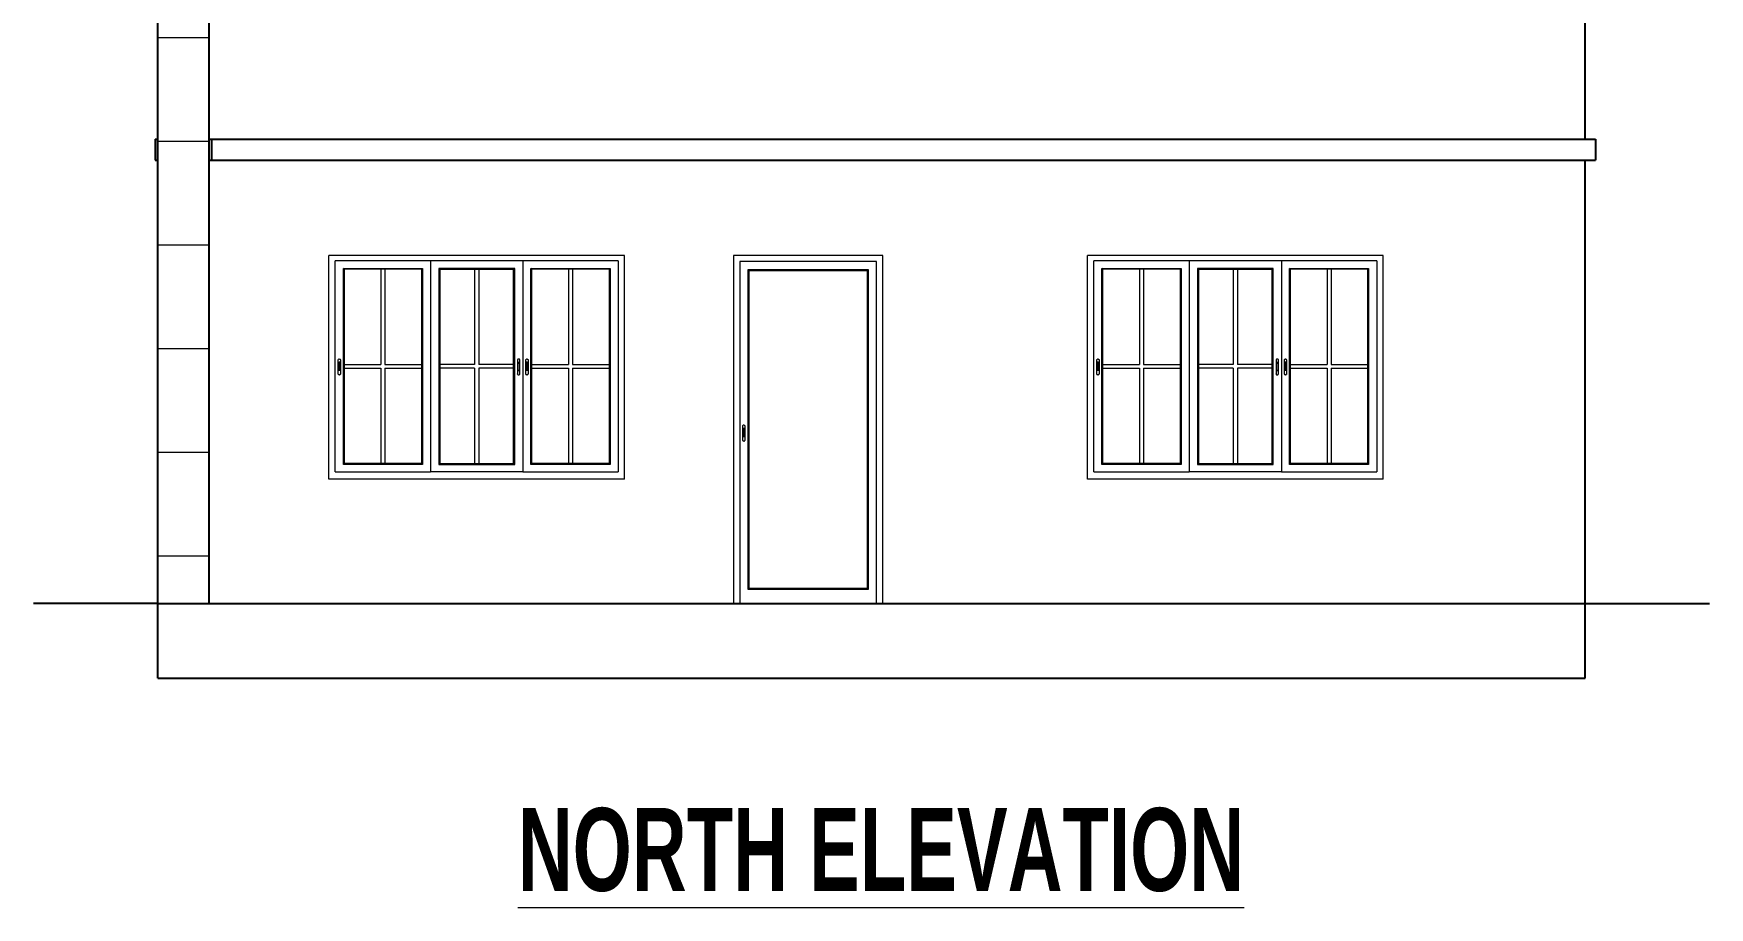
# Model space of a CAD drawing. Header units: inches. Extents: x -5142662 to -4941318, y -3361958 to -3160563.
# Drawn here: x -5005446 to -5005042, y -3263209.8 to -3262999 of the extents above; entities that cross this region are included whole.
import ezdxf

# ---------------------------------------------------------------- set-up
doc = ezdxf.new("R2010")
doc.units = ezdxf.units.IN
doc.header["$LTSCALE"] = 2
doc.header["$MEASUREMENT"] = 0
doc.linetypes.add('ACAD_ISO02W100', pattern=[15, 12, -3])
doc.layers.get('0').update_dxf_attribs({"linetype": 'CONTINUOUS'})
for name, color, linetype, lineweight in [('HATCH', 60, 'ACAD_ISO02W100', 13), ('Text-100.w', 254, 'CONTINUOUS', 9), ('window', 4, 'CONTINUOUS', 13)]:
    doc.layers.add(name, color=color, linetype=linetype, lineweight=lineweight)
doc.styles.add('Arial', font='arial.ttf', dxfattribs={"width": 0.8, "height": 12})

msp = doc.modelspace()

# ---------------------------------------------------------------- hatches: boundary and pattern name
at = {"layer": 'HATCH', "transparency": 33554661}
h = msp.add_hatch(dxfattribs=at)
h.set_pattern_fill('ANSI37', color=256, scale=200, angle=45)
h.paths.add_polyline_path([(-5005403.71, -3262912.52), (-5005403.71, -3262762.52), (-5005410.72, -3262762.52), (-5005410.72, -3262800.52), (-5005411.82, -3262800.52), (-5005411.82, -3262805.52), (-5005410.72, -3262805.52), (-5005410.72, -3262912.52), (-5005417.12, -3262912.52), (-5005417.12, -3262917.52), (-5005416.01, -3262917.52), (-5005416.01, -3263024.52), (-5005416.01, -3263136.52), (-5005403.71, -3263136.52), (-5005403.71, -3263024.52)])

# ---------------------------------------------------------------- linework, layer by layer
at = {"ltscale": 0.5}
for p, q in [((-5005403.71, -3263024.52), (-5005403.71, -3262912.52)), ((-5005416.01, -3263024.52), (-5005416.01, -3262917.52)), ((-5005071.99, -3263024.52), (-5005071.99, -3262917.52)), ((-5005416.68, -3263024.52), (-5005416.01, -3263024.52)), ((-5005416.68, -3263024.52), (-5005416.68, -3263029.52)), ((-5005416.01, -3263136.52), (-5005416.01, -3263024.52)), ((-5005403.71, -3263136.52), (-5005403.71, -3263024.52)), ((-5005403.71, -3263024.52), (-5005069.48, -3263024.52)), ((-5005403.04, -3263029.52), (-5005403.04, -3263024.52)), ((-5005069.48, -3263024.52), (-5005069.48, -3263029.52)), ((-5005416.68, -3263029.52), (-5005416.01, -3263029.52)), ((-5005403.71, -3263029.52), (-5005069.48, -3263029.52)), ((-5005071.99, -3263136.52), (-5005071.99, -3263029.52)), ((-5005416.01, -3263136.52), (-5005446.01, -3263136.52)), ((-5005416.01, -3263136.52), (-5005071.99, -3263136.52)), ((-5005416.01, -3263154.52), (-5005416.01, -3263136.52)), ((-5005071.99, -3263136.52), (-5005041.99, -3263136.52)), ((-5005071.99, -3263154.52), (-5005071.99, -3263136.52)), ((-5005416.01, -3263154.52), (-5005071.99, -3263154.52))]:
    msp.add_line(p, q, dxfattribs=at)
at = {"layer": 'window'}
for p, q in [((-5005374.79, -3263106.52), (-5005374.79, -3263052.52)), ((-5005303.56, -3263052.52), (-5005374.79, -3263052.52)), ((-5005373.29, -3263104.75), (-5005373.29, -3263053.86)), ((-5005305.06, -3263053.86), (-5005373.29, -3263053.86)), ((-5005371.32, -3263102.95), (-5005371.32, -3263055.65)), ((-5005371.32, -3263055.65), (-5005352.25, -3263055.65)), ((-5005371.08, -3263055.88), (-5005371.32, -3263055.65)), ((-5005371.08, -3263102.72), (-5005371.08, -3263055.88)), ((-5005352.5, -3263055.88), (-5005371.08, -3263055.88)), ((-5005362.28, -3263055.88), (-5005362.28, -3263078.85)), ((-5005361.3, -3263055.88), (-5005361.3, -3263078.85)), ((-5005352.5, -3263055.88), (-5005352.25, -3263055.65)), ((-5005352.5, -3263055.88), (-5005352.5, -3263102.72)), ((-5005352.25, -3263055.65), (-5005352.25, -3263102.95)), ((-5005350.29, -3263053.86), (-5005350.29, -3263104.75)), ((-5005330.02, -3263055.65), (-5005348.32, -3263055.65)), ((-5005348.32, -3263055.65), (-5005348.32, -3263102.95)), ((-5005348.08, -3263055.88), (-5005348.32, -3263055.65)), ((-5005348.08, -3263055.88), (-5005348.08, -3263102.72)), ((-5005348.08, -3263055.88), (-5005330.27, -3263055.88)), ((-5005339.67, -3263055.88), (-5005339.67, -3263078.85)), ((-5005338.68, -3263055.88), (-5005338.68, -3263078.85)), ((-5005330.27, -3263055.88), (-5005330.02, -3263055.65)), ((-5005330.27, -3263102.72), (-5005330.27, -3263055.88)), ((-5005330.02, -3263102.95), (-5005330.02, -3263055.65)), ((-5005328.06, -3263053.86), (-5005328.06, -3263104.75)), ((-5005326.1, -3263102.95), (-5005326.1, -3263055.65)), ((-5005326.1, -3263055.65), (-5005307.02, -3263055.65)), ((-5005325.85, -3263055.88), (-5005326.1, -3263055.65)), ((-5005325.85, -3263102.72), (-5005325.85, -3263055.88)), ((-5005307.27, -3263055.88), (-5005325.85, -3263055.88)), ((-5005317.05, -3263055.88), (-5005317.05, -3263078.85)), ((-5005316.07, -3263055.88), (-5005316.07, -3263078.85)), ((-5005307.27, -3263055.88), (-5005307.02, -3263055.65)), ((-5005307.27, -3263055.88), (-5005307.27, -3263102.72)), ((-5005307.02, -3263055.65), (-5005307.02, -3263102.95)), ((-5005305.06, -3263053.86), (-5005305.06, -3263104.75)), ((-5005303.56, -3263106.52), (-5005303.56, -3263052.52)), ((-5005273.58, -3263056.21), (-5005273.81, -3263055.99)), ((-5005244.96, -3263056.21), (-5005244.73, -3263055.99)), ((-5005191.91, -3263106.52), (-5005191.91, -3263052.52)), ((-5005120.69, -3263052.52), (-5005191.91, -3263052.52)), ((-5005190.41, -3263104.75), (-5005190.41, -3263053.86)), ((-5005122.19, -3263053.86), (-5005190.41, -3263053.86)), ((-5005188.45, -3263102.95), (-5005188.45, -3263055.65)), ((-5005188.45, -3263055.65), (-5005169.38, -3263055.65)), ((-5005188.2, -3263055.88), (-5005188.45, -3263055.65)), ((-5005188.2, -3263102.72), (-5005188.2, -3263055.88)), ((-5005169.62, -3263055.88), (-5005188.2, -3263055.88)), ((-5005179.4, -3263055.88), (-5005179.4, -3263078.85)), ((-5005178.42, -3263055.88), (-5005178.42, -3263078.85)), ((-5005169.62, -3263055.88), (-5005169.38, -3263055.65)), ((-5005169.62, -3263055.88), (-5005169.62, -3263102.72)), ((-5005169.38, -3263055.65), (-5005169.38, -3263102.95)), ((-5005167.41, -3263053.86), (-5005167.41, -3263104.75)), ((-5005147.15, -3263055.65), (-5005165.45, -3263055.65)), ((-5005165.45, -3263055.65), (-5005165.45, -3263102.95)), ((-5005165.2, -3263055.88), (-5005165.45, -3263055.65)), ((-5005165.2, -3263055.88), (-5005165.2, -3263102.72)), ((-5005165.2, -3263055.88), (-5005147.4, -3263055.88)), ((-5005156.79, -3263055.88), (-5005156.79, -3263078.85)), ((-5005155.81, -3263055.88), (-5005155.81, -3263078.85)), ((-5005147.4, -3263055.88), (-5005147.15, -3263055.65)), ((-5005147.4, -3263102.72), (-5005147.4, -3263055.88)), ((-5005147.15, -3263102.95), (-5005147.15, -3263055.65)), ((-5005145.19, -3263053.86), (-5005145.19, -3263104.75)), ((-5005143.22, -3263102.95), (-5005143.22, -3263055.65)), ((-5005143.22, -3263055.65), (-5005124.15, -3263055.65)), ((-5005142.98, -3263055.88), (-5005143.22, -3263055.65)), ((-5005142.98, -3263102.72), (-5005142.98, -3263055.88)), ((-5005124.4, -3263055.88), (-5005142.98, -3263055.88)), ((-5005134.18, -3263055.88), (-5005134.18, -3263078.85)), ((-5005133.2, -3263055.88), (-5005133.2, -3263078.85)), ((-5005124.4, -3263055.88), (-5005124.15, -3263055.65)), ((-5005124.4, -3263055.88), (-5005124.4, -3263102.72)), ((-5005124.15, -3263055.65), (-5005124.15, -3263102.95)), ((-5005122.19, -3263053.86), (-5005122.19, -3263104.75)), ((-5005120.69, -3263106.52), (-5005120.69, -3263052.52)), ((-5005372.56, -3263077.7), (-5005372.55, -3263077.67)), ((-5005372.56, -3263077.73), (-5005372.55, -3263077.67)), ((-5005372.56, -3263077.73), (-5005372.56, -3263077.7)), ((-5005372.56, -3263081.12), (-5005372.56, -3263077.73)), ((-5005372.55, -3263077.67), (-5005372.53, -3263077.63)), ((-5005372.53, -3263077.63), (-5005372.51, -3263077.6)), ((-5005372.48, -3263077.58), (-5005372.51, -3263077.6)), ((-5005372.45, -3263077.55), (-5005372.48, -3263077.58)), ((-5005372.46, -3263078.41), (-5005372.47, -3263078.43)), ((-5005372.47, -3263078.43), (-5005372.47, -3263078.45)), ((-5005372.47, -3263078.45), (-5005372.47, -3263080.16)), ((-5005372.47, -3263080.18), (-5005372.47, -3263080.16)), ((-5005372.46, -3263080.2), (-5005372.47, -3263080.18)), ((-5005372.45, -3263078.38), (-5005372.46, -3263078.41)), ((-5005372.45, -3263080.23), (-5005372.46, -3263080.2)), ((-5005372.45, -3263077.55), (-5005372.41, -3263077.54)), ((-5005372.44, -3263078.36), (-5005372.45, -3263078.38)), ((-5005372.44, -3263080.25), (-5005372.45, -3263080.23)), ((-5005372.42, -3263078.35), (-5005372.44, -3263078.36)), ((-5005372.42, -3263080.26), (-5005372.44, -3263080.25)), ((-5005372.4, -3263078.33), (-5005372.42, -3263078.35)), ((-5005372.4, -3263080.28), (-5005372.42, -3263080.26)), ((-5005372.38, -3263077.52), (-5005372.41, -3263077.54)), ((-5005372.37, -3263078.32), (-5005372.4, -3263078.33)), ((-5005372.37, -3263080.29), (-5005372.4, -3263080.28)), ((-5005372.33, -3263077.52), (-5005372.38, -3263077.52)), ((-5005372.35, -3263078.31), (-5005372.37, -3263078.32)), ((-5005372.35, -3263080.3), (-5005372.37, -3263080.29)), ((-5005372.32, -3263078.31), (-5005372.35, -3263078.31)), ((-5005372.32, -3263080.31), (-5005372.35, -3263080.3)), ((-5005372.29, -3263077.51), (-5005372.33, -3263077.52)), ((-5005372.29, -3263078.3), (-5005372.32, -3263078.31)), ((-5005372.29, -3263080.31), (-5005372.32, -3263080.31)), ((-5005372.25, -3263077.52), (-5005372.29, -3263077.51)), ((-5005372.26, -3263078.31), (-5005372.29, -3263078.3)), ((-5005372.26, -3263080.31), (-5005372.29, -3263080.31)), ((-5005372.24, -3263078.31), (-5005372.26, -3263078.31)), ((-5005372.24, -3263080.3), (-5005372.26, -3263080.31)), ((-5005372.25, -3263077.52), (-5005372.21, -3263077.52)), ((-5005372.21, -3263078.32), (-5005372.24, -3263078.31)), ((-5005372.21, -3263080.29), (-5005372.24, -3263080.3)), ((-5005372.21, -3263077.52), (-5005372.17, -3263077.54)), ((-5005372.19, -3263078.33), (-5005372.21, -3263078.32)), ((-5005372.19, -3263080.28), (-5005372.21, -3263080.29)), ((-5005372.16, -3263078.35), (-5005372.19, -3263078.33)), ((-5005372.16, -3263080.26), (-5005372.19, -3263080.28)), ((-5005372.17, -3263077.54), (-5005372.13, -3263077.55)), ((-5005372.15, -3263078.36), (-5005372.16, -3263078.35)), ((-5005372.15, -3263080.25), (-5005372.16, -3263080.26)), ((-5005372.13, -3263078.38), (-5005372.15, -3263078.36)), ((-5005372.13, -3263080.23), (-5005372.15, -3263080.25)), ((-5005372.13, -3263077.55), (-5005372.1, -3263077.58)), ((-5005372.12, -3263078.41), (-5005372.13, -3263078.38)), ((-5005372.12, -3263080.2), (-5005372.13, -3263080.23)), ((-5005372.11, -3263078.43), (-5005372.12, -3263078.41)), ((-5005372.11, -3263080.18), (-5005372.12, -3263080.2)), ((-5005372.11, -3263078.45), (-5005372.11, -3263078.43)), ((-5005372.11, -3263080.16), (-5005372.11, -3263078.45)), ((-5005372.11, -3263080.16), (-5005372.11, -3263080.18)), ((-5005372.1, -3263077.58), (-5005372.07, -3263077.6)), ((-5005372.05, -3263077.63), (-5005372.07, -3263077.6)), ((-5005372.04, -3263077.67), (-5005372.05, -3263077.63)), ((-5005372.03, -3263077.7), (-5005372.04, -3263077.67)), ((-5005372.03, -3263077.7), (-5005372.02, -3263077.73)), ((-5005372.02, -3263077.73), (-5005372.02, -3263081.12)), ((-5005371.08, -3263078.85), (-5005362.28, -3263078.85)), ((-5005371.08, -3263079.75), (-5005362.28, -3263079.75)), ((-5005362.28, -3263079.75), (-5005362.28, -3263102.72)), ((-5005361.3, -3263078.85), (-5005352.5, -3263078.85)), ((-5005361.3, -3263079.75), (-5005352.5, -3263079.75)), ((-5005361.3, -3263079.75), (-5005361.3, -3263102.72)), ((-5005339.67, -3263078.85), (-5005348.08, -3263078.85)), ((-5005339.67, -3263079.75), (-5005348.08, -3263079.75)), ((-5005339.67, -3263079.75), (-5005339.67, -3263102.72)), ((-5005330.27, -3263078.85), (-5005338.68, -3263078.85)), ((-5005338.68, -3263079.75), (-5005338.68, -3263102.72)), ((-5005330.27, -3263079.75), (-5005338.68, -3263079.75)), ((-5005329.32, -3263077.7), (-5005329.33, -3263077.73)), ((-5005329.33, -3263077.73), (-5005329.33, -3263081.12)), ((-5005329.31, -3263077.67), (-5005329.32, -3263077.7)), ((-5005329.3, -3263077.63), (-5005329.31, -3263077.67)), ((-5005329.27, -3263077.6), (-5005329.3, -3263077.63)), ((-5005329.25, -3263077.58), (-5005329.27, -3263077.6)), ((-5005329.22, -3263077.55), (-5005329.25, -3263077.58)), ((-5005329.24, -3263078.43), (-5005329.23, -3263078.41)), ((-5005329.24, -3263078.45), (-5005329.24, -3263078.43)), ((-5005329.24, -3263078.7), (-5005329.24, -3263078.45)), ((-5005329.24, -3263078.68), (-5005329.23, -3263078.65)), ((-5005329.24, -3263078.7), (-5005329.24, -3263078.68)), ((-5005329.24, -3263080.16), (-5005329.24, -3263078.7)), ((-5005329.24, -3263080.16), (-5005329.24, -3263080.18)), ((-5005329.24, -3263080.18), (-5005329.23, -3263080.2)), ((-5005329.23, -3263078.41), (-5005329.22, -3263078.38)), ((-5005329.23, -3263078.65), (-5005329.22, -3263078.63)), ((-5005329.23, -3263080.2), (-5005329.22, -3263080.23)), ((-5005329.18, -3263077.54), (-5005329.22, -3263077.55)), ((-5005329.22, -3263078.38), (-5005329.2, -3263078.36)), ((-5005329.22, -3263078.63), (-5005329.2, -3263078.61)), ((-5005329.22, -3263080.23), (-5005329.2, -3263080.25)), ((-5005329.2, -3263078.36), (-5005329.18, -3263078.35)), ((-5005329.2, -3263078.61), (-5005329.18, -3263078.6)), ((-5005329.2, -3263080.25), (-5005329.18, -3263080.26)), ((-5005329.14, -3263077.52), (-5005329.18, -3263077.54)), ((-5005329.18, -3263078.35), (-5005329.16, -3263078.33)), ((-5005329.18, -3263078.6), (-5005329.16, -3263078.58)), ((-5005329.18, -3263080.26), (-5005329.16, -3263080.28)), ((-5005329.16, -3263078.33), (-5005329.14, -3263078.32)), ((-5005329.16, -3263078.58), (-5005329.14, -3263078.57)), ((-5005329.16, -3263080.28), (-5005329.14, -3263080.29)), ((-5005329.1, -3263077.52), (-5005329.14, -3263077.52)), ((-5005329.14, -3263078.32), (-5005329.11, -3263078.31)), ((-5005329.14, -3263078.57), (-5005329.11, -3263078.56)), ((-5005329.14, -3263080.29), (-5005329.11, -3263080.3)), ((-5005329.11, -3263078.31), (-5005329.08, -3263078.31)), ((-5005329.11, -3263078.56), (-5005329.08, -3263078.55)), ((-5005329.11, -3263080.3), (-5005329.08, -3263080.31)), ((-5005329.06, -3263077.51), (-5005329.1, -3263077.52)), ((-5005329.08, -3263078.31), (-5005329.06, -3263078.3)), ((-5005329.08, -3263078.55), (-5005329.06, -3263078.55)), ((-5005329.08, -3263080.31), (-5005329.06, -3263080.31)), ((-5005329.01, -3263077.52), (-5005329.06, -3263077.51)), ((-5005329.06, -3263078.3), (-5005329.03, -3263078.31)), ((-5005329.06, -3263078.55), (-5005329.03, -3263078.55)), ((-5005329.06, -3263080.31), (-5005329.03, -3263080.31)), ((-5005329.03, -3263078.31), (-5005329, -3263078.31)), ((-5005329.03, -3263078.55), (-5005329, -3263078.56)), ((-5005329.03, -3263080.31), (-5005329, -3263080.3)), ((-5005328.97, -3263077.52), (-5005329.01, -3263077.52)), ((-5005329, -3263078.31), (-5005328.97, -3263078.32)), ((-5005329, -3263078.56), (-5005328.97, -3263078.57)), ((-5005329, -3263080.3), (-5005328.97, -3263080.29)), ((-5005328.93, -3263077.54), (-5005328.97, -3263077.52)), ((-5005328.97, -3263078.32), (-5005328.95, -3263078.33)), ((-5005328.97, -3263078.57), (-5005328.95, -3263078.58)), ((-5005328.97, -3263080.29), (-5005328.95, -3263080.28)), ((-5005328.95, -3263078.33), (-5005328.93, -3263078.35)), ((-5005328.95, -3263078.58), (-5005328.93, -3263078.6)), ((-5005328.95, -3263080.28), (-5005328.93, -3263080.26)), ((-5005328.9, -3263077.55), (-5005328.93, -3263077.54)), ((-5005328.93, -3263078.35), (-5005328.91, -3263078.36)), ((-5005328.93, -3263078.6), (-5005328.91, -3263078.61)), ((-5005328.93, -3263080.26), (-5005328.91, -3263080.25)), ((-5005328.91, -3263078.36), (-5005328.89, -3263078.38)), ((-5005328.91, -3263078.61), (-5005328.89, -3263078.63)), ((-5005328.91, -3263080.25), (-5005328.89, -3263080.23)), ((-5005328.87, -3263077.58), (-5005328.9, -3263077.55)), ((-5005328.89, -3263078.38), (-5005328.88, -3263078.41)), ((-5005328.89, -3263078.63), (-5005328.88, -3263078.65)), ((-5005328.89, -3263080.23), (-5005328.88, -3263080.2)), ((-5005328.88, -3263078.41), (-5005328.88, -3263078.43)), ((-5005328.88, -3263078.43), (-5005328.87, -3263078.45)), ((-5005328.88, -3263078.65), (-5005328.88, -3263078.68)), ((-5005328.88, -3263078.68), (-5005328.87, -3263078.7)), ((-5005328.88, -3263080.18), (-5005328.87, -3263080.16)), ((-5005328.88, -3263080.2), (-5005328.88, -3263080.18)), ((-5005328.84, -3263077.6), (-5005328.87, -3263077.58)), ((-5005328.87, -3263080.16), (-5005328.87, -3263078.45)), ((-5005328.82, -3263077.63), (-5005328.84, -3263077.6)), ((-5005328.8, -3263077.67), (-5005328.82, -3263077.63)), ((-5005328.79, -3263077.7), (-5005328.8, -3263077.67)), ((-5005328.79, -3263077.73), (-5005328.8, -3263077.67)), ((-5005328.79, -3263077.73), (-5005328.79, -3263077.7)), ((-5005328.79, -3263081.12), (-5005328.79, -3263077.73)), ((-5005327.34, -3263077.73), (-5005327.32, -3263077.67)), ((-5005327.34, -3263077.73), (-5005327.33, -3263077.7)), ((-5005327.34, -3263081.12), (-5005327.34, -3263077.73)), ((-5005327.33, -3263077.7), (-5005327.32, -3263077.67)), ((-5005327.32, -3263077.67), (-5005327.31, -3263077.63)), ((-5005327.31, -3263077.63), (-5005327.28, -3263077.6)), ((-5005327.26, -3263077.58), (-5005327.28, -3263077.6)), ((-5005327.22, -3263077.55), (-5005327.26, -3263077.58)), ((-5005327.24, -3263078.43), (-5005327.25, -3263078.45)), ((-5005327.25, -3263078.45), (-5005327.25, -3263080.16)), ((-5005327.24, -3263080.18), (-5005327.25, -3263080.16)), ((-5005327.23, -3263078.38), (-5005327.24, -3263078.41)), ((-5005327.24, -3263078.41), (-5005327.24, -3263078.43)), ((-5005327.24, -3263080.2), (-5005327.24, -3263080.18)), ((-5005327.23, -3263080.23), (-5005327.24, -3263080.2)), ((-5005327.21, -3263078.36), (-5005327.23, -3263078.38)), ((-5005327.21, -3263080.25), (-5005327.23, -3263080.23)), ((-5005327.22, -3263077.55), (-5005327.19, -3263077.54)), ((-5005327.19, -3263078.35), (-5005327.21, -3263078.36)), ((-5005327.19, -3263080.26), (-5005327.21, -3263080.25)), ((-5005327.15, -3263077.52), (-5005327.19, -3263077.54)), ((-5005327.17, -3263078.33), (-5005327.19, -3263078.35)), ((-5005327.17, -3263080.28), (-5005327.19, -3263080.26)), ((-5005327.15, -3263078.32), (-5005327.17, -3263078.33)), ((-5005327.15, -3263080.29), (-5005327.17, -3263080.28)), ((-5005327.11, -3263077.52), (-5005327.15, -3263077.52)), ((-5005327.12, -3263078.31), (-5005327.15, -3263078.32)), ((-5005327.12, -3263080.3), (-5005327.15, -3263080.29)), ((-5005327.09, -3263078.31), (-5005327.12, -3263078.31)), ((-5005327.09, -3263080.31), (-5005327.12, -3263080.3)), ((-5005327.07, -3263077.51), (-5005327.11, -3263077.52)), ((-5005327.07, -3263078.3), (-5005327.09, -3263078.31)), ((-5005327.07, -3263080.31), (-5005327.09, -3263080.31)), ((-5005327.02, -3263077.52), (-5005327.07, -3263077.51)), ((-5005327.04, -3263078.31), (-5005327.07, -3263078.3)), ((-5005327.04, -3263080.31), (-5005327.07, -3263080.31)), ((-5005327.01, -3263078.31), (-5005327.04, -3263078.31)), ((-5005327.01, -3263080.3), (-5005327.04, -3263080.31)), ((-5005327.02, -3263077.52), (-5005326.98, -3263077.52)), ((-5005326.98, -3263078.32), (-5005327.01, -3263078.31)), ((-5005326.98, -3263080.29), (-5005327.01, -3263080.3)), ((-5005326.98, -3263077.52), (-5005326.94, -3263077.54)), ((-5005326.96, -3263078.33), (-5005326.98, -3263078.32)), ((-5005326.96, -3263080.28), (-5005326.98, -3263080.29)), ((-5005326.94, -3263078.35), (-5005326.96, -3263078.33)), ((-5005326.94, -3263080.26), (-5005326.96, -3263080.28)), ((-5005326.94, -3263077.54), (-5005326.91, -3263077.55)), ((-5005326.92, -3263078.36), (-5005326.94, -3263078.35)), ((-5005326.92, -3263080.25), (-5005326.94, -3263080.26)), ((-5005326.9, -3263078.38), (-5005326.92, -3263078.36)), ((-5005326.9, -3263080.23), (-5005326.92, -3263080.25)), ((-5005326.91, -3263077.55), (-5005326.87, -3263077.58)), ((-5005326.89, -3263078.41), (-5005326.9, -3263078.38)), ((-5005326.89, -3263080.2), (-5005326.9, -3263080.23)), ((-5005326.89, -3263078.43), (-5005326.89, -3263078.41)), ((-5005326.88, -3263078.45), (-5005326.89, -3263078.43)), ((-5005326.88, -3263080.16), (-5005326.89, -3263080.18)), ((-5005326.89, -3263080.18), (-5005326.89, -3263080.2)), ((-5005326.88, -3263080.16), (-5005326.88, -3263078.45)), ((-5005326.87, -3263077.58), (-5005326.85, -3263077.6)), ((-5005326.82, -3263077.63), (-5005326.85, -3263077.6)), ((-5005326.81, -3263077.67), (-5005326.82, -3263077.63)), ((-5005326.8, -3263077.7), (-5005326.81, -3263077.67)), ((-5005326.8, -3263077.7), (-5005326.8, -3263077.73)), ((-5005326.8, -3263077.73), (-5005326.8, -3263081.12)), ((-5005325.85, -3263078.85), (-5005317.05, -3263078.85)), ((-5005325.85, -3263079.75), (-5005317.05, -3263079.75)), ((-5005317.05, -3263079.75), (-5005317.05, -3263102.72)), ((-5005316.07, -3263078.85), (-5005307.27, -3263078.85)), ((-5005316.07, -3263079.75), (-5005307.27, -3263079.75)), ((-5005316.07, -3263079.75), (-5005316.07, -3263102.72)), ((-5005189.69, -3263077.73), (-5005189.67, -3263077.67)), ((-5005189.69, -3263077.73), (-5005189.68, -3263077.7)), ((-5005189.69, -3263081.12), (-5005189.69, -3263077.73)), ((-5005189.68, -3263077.7), (-5005189.67, -3263077.67)), ((-5005189.67, -3263077.67), (-5005189.66, -3263077.63)), ((-5005189.66, -3263077.63), (-5005189.64, -3263077.6)), ((-5005189.61, -3263077.58), (-5005189.64, -3263077.6)), ((-5005189.58, -3263077.55), (-5005189.61, -3263077.58)), ((-5005189.59, -3263078.41), (-5005189.6, -3263078.43)), ((-5005189.6, -3263078.43), (-5005189.6, -3263078.45)), ((-5005189.6, -3263078.45), (-5005189.6, -3263080.16)), ((-5005189.6, -3263080.18), (-5005189.6, -3263080.16)), ((-5005189.59, -3263080.2), (-5005189.6, -3263080.18)), ((-5005189.58, -3263078.38), (-5005189.59, -3263078.41)), ((-5005189.58, -3263080.23), (-5005189.59, -3263080.2)), ((-5005189.58, -3263077.55), (-5005189.54, -3263077.54)), ((-5005189.56, -3263078.36), (-5005189.58, -3263078.38)), ((-5005189.56, -3263080.25), (-5005189.58, -3263080.23)), ((-5005189.55, -3263078.35), (-5005189.56, -3263078.36)), ((-5005189.55, -3263080.26), (-5005189.56, -3263080.25)), ((-5005189.52, -3263078.33), (-5005189.55, -3263078.35)), ((-5005189.52, -3263080.28), (-5005189.55, -3263080.26)), ((-5005189.5, -3263077.52), (-5005189.54, -3263077.54)), ((-5005189.5, -3263078.32), (-5005189.52, -3263078.33)), ((-5005189.5, -3263080.29), (-5005189.52, -3263080.28)), ((-5005189.46, -3263077.52), (-5005189.5, -3263077.52)), ((-5005189.47, -3263078.31), (-5005189.5, -3263078.32)), ((-5005189.47, -3263080.3), (-5005189.5, -3263080.29)), ((-5005189.45, -3263078.31), (-5005189.47, -3263078.31)), ((-5005189.45, -3263080.31), (-5005189.47, -3263080.3)), ((-5005189.42, -3263077.51), (-5005189.46, -3263077.52)), ((-5005189.42, -3263078.3), (-5005189.45, -3263078.31)), ((-5005189.42, -3263080.31), (-5005189.45, -3263080.31)), ((-5005189.38, -3263077.52), (-5005189.42, -3263077.51)), ((-5005189.39, -3263078.31), (-5005189.42, -3263078.3)), ((-5005189.39, -3263080.31), (-5005189.42, -3263080.31)), ((-5005189.36, -3263078.31), (-5005189.39, -3263078.31)), ((-5005189.36, -3263080.3), (-5005189.39, -3263080.31)), ((-5005189.38, -3263077.52), (-5005189.33, -3263077.52)), ((-5005189.34, -3263078.32), (-5005189.36, -3263078.31)), ((-5005189.34, -3263080.29), (-5005189.36, -3263080.3)), ((-5005189.31, -3263078.33), (-5005189.34, -3263078.32)), ((-5005189.31, -3263080.28), (-5005189.34, -3263080.29)), ((-5005189.33, -3263077.52), (-5005189.3, -3263077.54)), ((-5005189.29, -3263078.35), (-5005189.31, -3263078.33)), ((-5005189.29, -3263080.26), (-5005189.31, -3263080.28)), ((-5005189.3, -3263077.54), (-5005189.26, -3263077.55)), ((-5005189.27, -3263078.36), (-5005189.29, -3263078.35)), ((-5005189.27, -3263080.25), (-5005189.29, -3263080.26)), ((-5005189.26, -3263078.38), (-5005189.27, -3263078.36)), ((-5005189.26, -3263080.23), (-5005189.27, -3263080.25)), ((-5005189.26, -3263077.55), (-5005189.23, -3263077.58)), ((-5005189.25, -3263078.41), (-5005189.26, -3263078.38)), ((-5005189.25, -3263080.2), (-5005189.26, -3263080.23)), ((-5005189.24, -3263078.43), (-5005189.25, -3263078.41)), ((-5005189.24, -3263080.18), (-5005189.25, -3263080.2)), ((-5005189.24, -3263078.45), (-5005189.24, -3263078.43)), ((-5005189.24, -3263080.16), (-5005189.24, -3263078.45)), ((-5005189.24, -3263080.16), (-5005189.24, -3263080.18)), ((-5005189.23, -3263077.58), (-5005189.2, -3263077.6)), ((-5005189.18, -3263077.63), (-5005189.2, -3263077.6)), ((-5005189.16, -3263077.67), (-5005189.18, -3263077.63)), ((-5005189.15, -3263077.7), (-5005189.16, -3263077.67)), ((-5005189.15, -3263077.7), (-5005189.15, -3263077.73)), ((-5005189.15, -3263077.73), (-5005189.15, -3263081.12)), ((-5005188.2, -3263078.85), (-5005179.4, -3263078.85)), ((-5005188.2, -3263079.75), (-5005179.4, -3263079.75)), ((-5005179.4, -3263079.75), (-5005179.4, -3263102.72)), ((-5005178.42, -3263078.85), (-5005169.62, -3263078.85)), ((-5005178.42, -3263079.75), (-5005169.62, -3263079.75)), ((-5005178.42, -3263079.75), (-5005178.42, -3263102.72)), ((-5005156.79, -3263078.85), (-5005165.2, -3263078.85)), ((-5005156.79, -3263079.75), (-5005165.2, -3263079.75)), ((-5005156.79, -3263079.75), (-5005156.79, -3263102.72)), ((-5005147.4, -3263078.85), (-5005155.81, -3263078.85)), ((-5005155.81, -3263079.75), (-5005155.81, -3263102.72)), ((-5005147.4, -3263079.75), (-5005155.81, -3263079.75)), ((-5005146.44, -3263077.67), (-5005146.45, -3263077.7)), ((-5005146.45, -3263077.7), (-5005146.45, -3263077.73)), ((-5005146.45, -3263077.73), (-5005146.45, -3263081.12)), ((-5005146.42, -3263077.63), (-5005146.44, -3263077.67)), ((-5005146.4, -3263077.6), (-5005146.42, -3263077.63)), ((-5005146.37, -3263077.58), (-5005146.4, -3263077.6)), ((-5005146.34, -3263077.55), (-5005146.37, -3263077.58)), ((-5005146.36, -3263078.43), (-5005146.35, -3263078.41)), ((-5005146.36, -3263078.45), (-5005146.36, -3263078.43)), ((-5005146.36, -3263078.7), (-5005146.36, -3263078.45)), ((-5005146.36, -3263078.68), (-5005146.35, -3263078.65)), ((-5005146.36, -3263078.7), (-5005146.36, -3263078.68)), ((-5005146.36, -3263080.16), (-5005146.36, -3263078.7)), ((-5005146.36, -3263080.16), (-5005146.36, -3263080.18)), ((-5005146.36, -3263080.18), (-5005146.35, -3263080.2)), ((-5005146.35, -3263078.41), (-5005146.34, -3263078.38)), ((-5005146.35, -3263078.65), (-5005146.34, -3263078.63)), ((-5005146.35, -3263080.2), (-5005146.34, -3263080.23)), ((-5005146.3, -3263077.54), (-5005146.34, -3263077.55)), ((-5005146.34, -3263078.38), (-5005146.33, -3263078.36)), ((-5005146.34, -3263078.63), (-5005146.33, -3263078.61)), ((-5005146.34, -3263080.23), (-5005146.33, -3263080.25)), ((-5005146.33, -3263078.36), (-5005146.31, -3263078.35)), ((-5005146.33, -3263078.61), (-5005146.31, -3263078.6)), ((-5005146.33, -3263080.25), (-5005146.31, -3263080.26)), ((-5005146.31, -3263078.35), (-5005146.29, -3263078.33)), ((-5005146.31, -3263078.6), (-5005146.29, -3263078.58)), ((-5005146.31, -3263080.26), (-5005146.29, -3263080.28)), ((-5005146.27, -3263077.52), (-5005146.3, -3263077.54)), ((-5005146.29, -3263078.33), (-5005146.26, -3263078.32)), ((-5005146.29, -3263078.58), (-5005146.26, -3263078.57)), ((-5005146.29, -3263080.28), (-5005146.26, -3263080.29)), ((-5005146.22, -3263077.52), (-5005146.27, -3263077.52)), ((-5005146.26, -3263078.32), (-5005146.24, -3263078.31)), ((-5005146.26, -3263078.57), (-5005146.24, -3263078.56)), ((-5005146.26, -3263080.29), (-5005146.24, -3263080.3)), ((-5005146.24, -3263078.31), (-5005146.21, -3263078.31)), ((-5005146.24, -3263078.56), (-5005146.21, -3263078.55)), ((-5005146.24, -3263080.3), (-5005146.21, -3263080.31)), ((-5005146.18, -3263077.51), (-5005146.22, -3263077.52)), ((-5005146.21, -3263078.31), (-5005146.18, -3263078.3)), ((-5005146.21, -3263078.55), (-5005146.18, -3263078.55)), ((-5005146.21, -3263080.31), (-5005146.18, -3263080.31)), ((-5005146.14, -3263077.52), (-5005146.18, -3263077.51)), ((-5005146.18, -3263078.3), (-5005146.15, -3263078.31)), ((-5005146.18, -3263078.55), (-5005146.15, -3263078.55)), ((-5005146.18, -3263080.31), (-5005146.15, -3263080.31)), ((-5005146.15, -3263078.31), (-5005146.13, -3263078.31)), ((-5005146.15, -3263078.55), (-5005146.13, -3263078.56)), ((-5005146.15, -3263080.31), (-5005146.13, -3263080.3)), ((-5005146.1, -3263077.52), (-5005146.14, -3263077.52)), ((-5005146.13, -3263078.31), (-5005146.1, -3263078.32)), ((-5005146.13, -3263078.56), (-5005146.1, -3263078.57)), ((-5005146.13, -3263080.3), (-5005146.1, -3263080.29)), ((-5005146.06, -3263077.54), (-5005146.1, -3263077.52)), ((-5005146.1, -3263078.32), (-5005146.08, -3263078.33)), ((-5005146.1, -3263078.57), (-5005146.08, -3263078.58)), ((-5005146.1, -3263080.29), (-5005146.08, -3263080.28)), ((-5005146.08, -3263078.33), (-5005146.05, -3263078.35)), ((-5005146.08, -3263078.58), (-5005146.05, -3263078.6)), ((-5005146.08, -3263080.28), (-5005146.05, -3263080.26)), ((-5005146.02, -3263077.55), (-5005146.06, -3263077.54)), ((-5005146.05, -3263078.35), (-5005146.04, -3263078.36)), ((-5005146.05, -3263078.6), (-5005146.04, -3263078.61)), ((-5005146.05, -3263080.26), (-5005146.04, -3263080.25)), ((-5005146.04, -3263078.36), (-5005146.02, -3263078.38)), ((-5005146.04, -3263078.61), (-5005146.02, -3263078.63)), ((-5005146.04, -3263080.25), (-5005146.02, -3263080.23)), ((-5005145.99, -3263077.58), (-5005146.02, -3263077.55)), ((-5005146.02, -3263078.38), (-5005146.01, -3263078.41)), ((-5005146.02, -3263078.63), (-5005146.01, -3263078.65)), ((-5005146.02, -3263080.23), (-5005146.01, -3263080.2)), ((-5005146.01, -3263078.41), (-5005146, -3263078.43)), ((-5005146.01, -3263078.65), (-5005146, -3263078.68)), ((-5005146.01, -3263080.2), (-5005146, -3263080.18)), ((-5005146, -3263078.43), (-5005146, -3263078.45)), ((-5005146, -3263080.16), (-5005146, -3263078.45)), ((-5005146, -3263078.68), (-5005146, -3263078.7)), ((-5005146, -3263080.18), (-5005146, -3263080.16)), ((-5005145.96, -3263077.6), (-5005145.99, -3263077.58)), ((-5005145.94, -3263077.63), (-5005145.96, -3263077.6)), ((-5005145.93, -3263077.67), (-5005145.94, -3263077.63)), ((-5005145.92, -3263077.7), (-5005145.93, -3263077.67)), ((-5005145.91, -3263077.73), (-5005145.93, -3263077.67)), ((-5005145.91, -3263077.73), (-5005145.92, -3263077.7)), ((-5005145.91, -3263081.12), (-5005145.91, -3263077.73)), ((-5005144.46, -3263077.7), (-5005144.45, -3263077.67)), ((-5005144.46, -3263077.73), (-5005144.45, -3263077.67)), ((-5005144.46, -3263077.73), (-5005144.46, -3263077.7)), ((-5005144.46, -3263081.12), (-5005144.46, -3263077.73)), ((-5005144.45, -3263077.67), (-5005144.43, -3263077.63)), ((-5005144.43, -3263077.63), (-5005144.41, -3263077.6)), ((-5005144.38, -3263077.58), (-5005144.41, -3263077.6)), ((-5005144.35, -3263077.55), (-5005144.38, -3263077.58)), ((-5005144.36, -3263078.41), (-5005144.37, -3263078.43)), ((-5005144.37, -3263078.43), (-5005144.37, -3263078.45)), ((-5005144.37, -3263078.45), (-5005144.37, -3263080.16)), ((-5005144.37, -3263080.18), (-5005144.37, -3263080.16)), ((-5005144.36, -3263080.2), (-5005144.37, -3263080.18)), ((-5005144.35, -3263078.38), (-5005144.36, -3263078.41)), ((-5005144.35, -3263080.23), (-5005144.36, -3263080.2)), ((-5005144.35, -3263077.55), (-5005144.31, -3263077.54)), ((-5005144.34, -3263078.36), (-5005144.35, -3263078.38)), ((-5005144.34, -3263080.25), (-5005144.35, -3263080.23)), ((-5005144.32, -3263078.35), (-5005144.34, -3263078.36)), ((-5005144.32, -3263080.26), (-5005144.34, -3263080.25)), ((-5005144.3, -3263078.33), (-5005144.32, -3263078.35)), ((-5005144.3, -3263080.28), (-5005144.32, -3263080.26)), ((-5005144.27, -3263077.52), (-5005144.31, -3263077.54)), ((-5005144.27, -3263078.32), (-5005144.3, -3263078.33)), ((-5005144.27, -3263080.29), (-5005144.3, -3263080.28)), ((-5005144.23, -3263077.52), (-5005144.27, -3263077.52)), ((-5005144.25, -3263078.31), (-5005144.27, -3263078.32)), ((-5005144.25, -3263080.3), (-5005144.27, -3263080.29)), ((-5005144.22, -3263078.31), (-5005144.25, -3263078.31)), ((-5005144.22, -3263080.31), (-5005144.25, -3263080.3)), ((-5005144.19, -3263077.51), (-5005144.23, -3263077.52)), ((-5005144.19, -3263078.3), (-5005144.22, -3263078.31)), ((-5005144.19, -3263080.31), (-5005144.22, -3263080.31)), ((-5005144.15, -3263077.52), (-5005144.19, -3263077.51)), ((-5005144.16, -3263078.31), (-5005144.19, -3263078.3)), ((-5005144.16, -3263080.31), (-5005144.19, -3263080.31)), ((-5005144.14, -3263078.31), (-5005144.16, -3263078.31)), ((-5005144.14, -3263080.3), (-5005144.16, -3263080.31)), ((-5005144.15, -3263077.52), (-5005144.11, -3263077.52)), ((-5005144.11, -3263078.32), (-5005144.14, -3263078.31)), ((-5005144.11, -3263080.29), (-5005144.14, -3263080.3)), ((-5005144.11, -3263077.52), (-5005144.07, -3263077.54)), ((-5005144.08, -3263078.33), (-5005144.11, -3263078.32)), ((-5005144.08, -3263080.28), (-5005144.11, -3263080.29)), ((-5005144.06, -3263078.35), (-5005144.08, -3263078.33)), ((-5005144.06, -3263080.26), (-5005144.08, -3263080.28)), ((-5005144.07, -3263077.54), (-5005144.03, -3263077.55)), ((-5005144.04, -3263078.36), (-5005144.06, -3263078.35)), ((-5005144.04, -3263080.25), (-5005144.06, -3263080.26)), ((-5005144.03, -3263078.38), (-5005144.04, -3263078.36)), ((-5005144.03, -3263080.23), (-5005144.04, -3263080.25)), ((-5005144.03, -3263077.55), (-5005144, -3263077.58)), ((-5005144.02, -3263078.41), (-5005144.03, -3263078.38)), ((-5005144.02, -3263080.2), (-5005144.03, -3263080.23)), ((-5005144.01, -3263078.43), (-5005144.02, -3263078.41)), ((-5005144.01, -3263080.18), (-5005144.02, -3263080.2)), ((-5005144.01, -3263078.45), (-5005144.01, -3263078.43)), ((-5005144.01, -3263080.16), (-5005144.01, -3263078.45)), ((-5005144.01, -3263080.16), (-5005144.01, -3263080.18)), ((-5005144, -3263077.58), (-5005143.97, -3263077.6)), ((-5005143.95, -3263077.63), (-5005143.97, -3263077.6)), ((-5005143.93, -3263077.67), (-5005143.95, -3263077.63)), ((-5005143.92, -3263077.7), (-5005143.93, -3263077.67)), ((-5005143.92, -3263077.7), (-5005143.92, -3263077.73)), ((-5005143.92, -3263077.73), (-5005143.92, -3263081.12)), ((-5005142.98, -3263078.85), (-5005134.18, -3263078.85)), ((-5005142.98, -3263079.75), (-5005134.18, -3263079.75)), ((-5005134.18, -3263079.75), (-5005134.18, -3263102.72)), ((-5005133.2, -3263078.85), (-5005124.4, -3263078.85)), ((-5005133.2, -3263079.75), (-5005124.4, -3263079.75)), ((-5005133.2, -3263079.75), (-5005133.2, -3263102.72)), ((-5005372.56, -3263081.16), (-5005372.56, -3263081.12)), ((-5005372.55, -3263081.19), (-5005372.56, -3263081.16)), ((-5005372.55, -3263081.19), (-5005372.53, -3263081.23)), ((-5005372.53, -3263081.23), (-5005372.51, -3263081.25)), ((-5005372.51, -3263081.25), (-5005372.48, -3263081.28)), ((-5005372.45, -3263081.3), (-5005372.48, -3263081.28)), ((-5005372.41, -3263081.32), (-5005372.45, -3263081.3)), ((-5005372.41, -3263081.32), (-5005372.38, -3263081.34)), ((-5005372.33, -3263081.34), (-5005372.38, -3263081.34)), ((-5005372.29, -3263081.35), (-5005372.33, -3263081.34)), ((-5005372.29, -3263081.35), (-5005372.25, -3263081.34)), ((-5005372.25, -3263081.34), (-5005372.21, -3263081.34)), ((-5005372.17, -3263081.32), (-5005372.21, -3263081.34)), ((-5005372.13, -3263081.3), (-5005372.17, -3263081.32)), ((-5005372.13, -3263081.3), (-5005372.1, -3263081.28)), ((-5005372.1, -3263081.28), (-5005372.07, -3263081.25)), ((-5005372.07, -3263081.25), (-5005372.05, -3263081.23)), ((-5005372.04, -3263081.19), (-5005372.05, -3263081.23)), ((-5005372.02, -3263081.12), (-5005372.04, -3263081.19)), ((-5005372.03, -3263081.16), (-5005372.04, -3263081.19)), ((-5005372.03, -3263081.16), (-5005372.02, -3263081.12)), ((-5005329.32, -3263081.16), (-5005329.33, -3263081.12)), ((-5005329.33, -3263081.12), (-5005329.31, -3263081.19)), ((-5005329.32, -3263081.16), (-5005329.31, -3263081.19)), ((-5005329.31, -3263081.19), (-5005329.3, -3263081.23)), ((-5005329.3, -3263081.23), (-5005329.27, -3263081.25)), ((-5005329.27, -3263081.25), (-5005329.25, -3263081.28)), ((-5005329.25, -3263081.28), (-5005329.22, -3263081.3)), ((-5005329.22, -3263081.3), (-5005329.18, -3263081.32)), ((-5005329.18, -3263081.32), (-5005329.14, -3263081.34)), ((-5005329.14, -3263081.34), (-5005329.1, -3263081.34)), ((-5005329.1, -3263081.34), (-5005329.06, -3263081.35)), ((-5005329.06, -3263081.35), (-5005329.01, -3263081.34)), ((-5005329.01, -3263081.34), (-5005328.97, -3263081.34)), ((-5005328.97, -3263081.34), (-5005328.93, -3263081.32)), ((-5005328.93, -3263081.32), (-5005328.9, -3263081.3)), ((-5005328.9, -3263081.3), (-5005328.87, -3263081.28)), ((-5005328.87, -3263081.28), (-5005328.84, -3263081.25)), ((-5005328.84, -3263081.25), (-5005328.82, -3263081.23)), ((-5005328.82, -3263081.23), (-5005328.8, -3263081.19)), ((-5005328.8, -3263081.19), (-5005328.79, -3263081.16)), ((-5005328.79, -3263081.16), (-5005328.79, -3263081.12)), ((-5005327.33, -3263081.16), (-5005327.34, -3263081.12)), ((-5005327.32, -3263081.19), (-5005327.33, -3263081.16)), ((-5005327.32, -3263081.19), (-5005327.31, -3263081.23)), ((-5005327.31, -3263081.23), (-5005327.28, -3263081.25)), ((-5005327.28, -3263081.25), (-5005327.26, -3263081.28)), ((-5005327.22, -3263081.3), (-5005327.26, -3263081.28)), ((-5005327.19, -3263081.32), (-5005327.22, -3263081.3)), ((-5005327.19, -3263081.32), (-5005327.15, -3263081.34)), ((-5005327.11, -3263081.34), (-5005327.15, -3263081.34)), ((-5005327.07, -3263081.35), (-5005327.11, -3263081.34)), ((-5005327.07, -3263081.35), (-5005327.02, -3263081.34)), ((-5005327.02, -3263081.34), (-5005326.98, -3263081.34)), ((-5005326.94, -3263081.32), (-5005326.98, -3263081.34)), ((-5005326.91, -3263081.3), (-5005326.94, -3263081.32)), ((-5005326.91, -3263081.3), (-5005326.87, -3263081.28)), ((-5005326.87, -3263081.28), (-5005326.85, -3263081.25)), ((-5005326.85, -3263081.25), (-5005326.82, -3263081.23)), ((-5005326.81, -3263081.19), (-5005326.82, -3263081.23)), ((-5005326.8, -3263081.12), (-5005326.81, -3263081.19)), ((-5005326.8, -3263081.16), (-5005326.81, -3263081.19)), ((-5005326.8, -3263081.16), (-5005326.8, -3263081.12)), ((-5005189.68, -3263081.16), (-5005189.69, -3263081.12)), ((-5005189.67, -3263081.19), (-5005189.68, -3263081.16)), ((-5005189.67, -3263081.19), (-5005189.66, -3263081.23)), ((-5005189.66, -3263081.23), (-5005189.64, -3263081.25)), ((-5005189.64, -3263081.25), (-5005189.61, -3263081.28)), ((-5005189.58, -3263081.3), (-5005189.61, -3263081.28)), ((-5005189.54, -3263081.32), (-5005189.58, -3263081.3)), ((-5005189.54, -3263081.32), (-5005189.5, -3263081.34)), ((-5005189.46, -3263081.34), (-5005189.5, -3263081.34)), ((-5005189.42, -3263081.35), (-5005189.46, -3263081.34)), ((-5005189.42, -3263081.35), (-5005189.38, -3263081.34)), ((-5005189.38, -3263081.34), (-5005189.33, -3263081.34)), ((-5005189.3, -3263081.32), (-5005189.33, -3263081.34)), ((-5005189.26, -3263081.3), (-5005189.3, -3263081.32)), ((-5005189.26, -3263081.3), (-5005189.23, -3263081.28)), ((-5005189.23, -3263081.28), (-5005189.2, -3263081.25)), ((-5005189.2, -3263081.25), (-5005189.18, -3263081.23)), ((-5005189.16, -3263081.19), (-5005189.18, -3263081.23)), ((-5005189.15, -3263081.12), (-5005189.16, -3263081.19)), ((-5005189.15, -3263081.16), (-5005189.16, -3263081.19)), ((-5005189.15, -3263081.16), (-5005189.15, -3263081.12)), ((-5005146.45, -3263081.16), (-5005146.45, -3263081.12)), ((-5005146.45, -3263081.12), (-5005146.44, -3263081.19)), ((-5005146.45, -3263081.16), (-5005146.44, -3263081.19)), ((-5005146.44, -3263081.19), (-5005146.42, -3263081.23)), ((-5005146.42, -3263081.23), (-5005146.4, -3263081.25)), ((-5005146.4, -3263081.25), (-5005146.37, -3263081.28)), ((-5005146.37, -3263081.28), (-5005146.34, -3263081.3)), ((-5005146.34, -3263081.3), (-5005146.3, -3263081.32)), ((-5005146.3, -3263081.32), (-5005146.27, -3263081.34)), ((-5005146.27, -3263081.34), (-5005146.22, -3263081.34)), ((-5005146.22, -3263081.34), (-5005146.18, -3263081.35)), ((-5005146.18, -3263081.35), (-5005146.14, -3263081.34)), ((-5005146.14, -3263081.34), (-5005146.1, -3263081.34)), ((-5005146.1, -3263081.34), (-5005146.06, -3263081.32)), ((-5005146.06, -3263081.32), (-5005146.02, -3263081.3)), ((-5005146.02, -3263081.3), (-5005145.99, -3263081.28)), ((-5005145.99, -3263081.28), (-5005145.96, -3263081.25)), ((-5005145.96, -3263081.25), (-5005145.94, -3263081.23)), ((-5005145.94, -3263081.23), (-5005145.93, -3263081.19)), ((-5005145.93, -3263081.19), (-5005145.92, -3263081.16)), ((-5005145.92, -3263081.16), (-5005145.91, -3263081.12)), ((-5005144.46, -3263081.16), (-5005144.46, -3263081.12)), ((-5005144.45, -3263081.19), (-5005144.46, -3263081.16)), ((-5005144.45, -3263081.19), (-5005144.43, -3263081.23)), ((-5005144.43, -3263081.23), (-5005144.41, -3263081.25)), ((-5005144.41, -3263081.25), (-5005144.38, -3263081.28)), ((-5005144.35, -3263081.3), (-5005144.38, -3263081.28)), ((-5005144.31, -3263081.32), (-5005144.35, -3263081.3)), ((-5005144.31, -3263081.32), (-5005144.27, -3263081.34)), ((-5005144.23, -3263081.34), (-5005144.27, -3263081.34)), ((-5005144.19, -3263081.35), (-5005144.23, -3263081.34)), ((-5005144.19, -3263081.35), (-5005144.15, -3263081.34)), ((-5005144.15, -3263081.34), (-5005144.11, -3263081.34)), ((-5005144.07, -3263081.32), (-5005144.11, -3263081.34)), ((-5005144.03, -3263081.3), (-5005144.07, -3263081.32)), ((-5005144.03, -3263081.3), (-5005144, -3263081.28)), ((-5005144, -3263081.28), (-5005143.97, -3263081.25)), ((-5005143.97, -3263081.25), (-5005143.95, -3263081.23)), ((-5005143.93, -3263081.19), (-5005143.95, -3263081.23)), ((-5005143.92, -3263081.12), (-5005143.93, -3263081.19)), ((-5005143.92, -3263081.16), (-5005143.93, -3263081.19)), ((-5005143.92, -3263081.16), (-5005143.92, -3263081.12)), ((-5005275.04, -3263093.67), (-5005275.03, -3263093.64)), ((-5005275.04, -3263093.71), (-5005275.03, -3263093.64)), ((-5005275.04, -3263093.71), (-5005275.04, -3263093.67)), ((-5005275.04, -3263097.1), (-5005275.04, -3263093.71)), ((-5005275.03, -3263093.64), (-5005275.01, -3263093.61)), ((-5005275.01, -3263093.61), (-5005274.99, -3263093.58)), ((-5005274.96, -3263093.55), (-5005274.99, -3263093.58)), ((-5005274.93, -3263093.53), (-5005274.96, -3263093.55)), ((-5005274.95, -3263094.4), (-5005274.96, -3263094.42)), ((-5005274.96, -3263094.42), (-5005274.96, -3263096.13)), ((-5005274.95, -3263096.15), (-5005274.96, -3263096.13)), ((-5005274.94, -3263094.36), (-5005274.95, -3263094.38)), ((-5005274.95, -3263094.38), (-5005274.95, -3263094.4)), ((-5005274.95, -3263096.18), (-5005274.95, -3263096.15)), ((-5005274.94, -3263096.2), (-5005274.95, -3263096.18)), ((-5005274.92, -3263094.34), (-5005274.94, -3263094.36)), ((-5005274.92, -3263096.22), (-5005274.94, -3263096.2)), ((-5005274.93, -3263093.53), (-5005274.9, -3263093.51)), ((-5005274.9, -3263094.32), (-5005274.92, -3263094.34)), ((-5005274.9, -3263096.24), (-5005274.92, -3263096.22)), ((-5005274.86, -3263093.5), (-5005274.9, -3263093.51)), ((-5005274.88, -3263094.3), (-5005274.9, -3263094.32)), ((-5005274.88, -3263096.25), (-5005274.9, -3263096.24)), ((-5005274.86, -3263094.29), (-5005274.88, -3263094.3)), ((-5005274.86, -3263096.26), (-5005274.88, -3263096.25)), ((-5005274.82, -3263093.49), (-5005274.86, -3263093.5)), ((-5005274.83, -3263094.28), (-5005274.86, -3263094.29)), ((-5005274.83, -3263096.27), (-5005274.86, -3263096.26)), ((-5005274.8, -3263094.28), (-5005274.83, -3263094.28)), ((-5005274.8, -3263096.28), (-5005274.83, -3263096.27)), ((-5005274.77, -3263093.48), (-5005274.82, -3263093.49)), ((-5005274.77, -3263094.28), (-5005274.8, -3263094.28)), ((-5005274.77, -3263096.28), (-5005274.8, -3263096.28)), ((-5005274.73, -3263093.49), (-5005274.77, -3263093.48)), ((-5005274.75, -3263094.28), (-5005274.77, -3263094.28)), ((-5005274.75, -3263096.28), (-5005274.77, -3263096.28)), ((-5005274.72, -3263094.28), (-5005274.75, -3263094.28)), ((-5005274.72, -3263096.27), (-5005274.75, -3263096.28)), ((-5005274.73, -3263093.49), (-5005274.69, -3263093.5)), ((-5005274.69, -3263094.29), (-5005274.72, -3263094.28)), ((-5005274.69, -3263096.26), (-5005274.72, -3263096.27)), ((-5005274.69, -3263093.5), (-5005274.65, -3263093.51)), ((-5005274.67, -3263094.3), (-5005274.69, -3263094.29)), ((-5005274.67, -3263096.25), (-5005274.69, -3263096.26)), ((-5005274.65, -3263094.32), (-5005274.67, -3263094.3)), ((-5005274.65, -3263096.24), (-5005274.67, -3263096.25)), ((-5005274.65, -3263093.51), (-5005274.61, -3263093.53)), ((-5005274.63, -3263094.34), (-5005274.65, -3263094.32)), ((-5005274.63, -3263096.22), (-5005274.65, -3263096.24)), ((-5005274.61, -3263094.36), (-5005274.63, -3263094.34)), ((-5005274.61, -3263096.2), (-5005274.63, -3263096.22)), ((-5005274.61, -3263093.53), (-5005274.58, -3263093.55)), ((-5005274.6, -3263094.38), (-5005274.61, -3263094.36)), ((-5005274.6, -3263096.18), (-5005274.61, -3263096.2)), ((-5005274.59, -3263094.4), (-5005274.6, -3263094.38)), ((-5005274.59, -3263096.15), (-5005274.6, -3263096.18)), ((-5005274.59, -3263094.42), (-5005274.59, -3263094.4)), ((-5005274.59, -3263096.13), (-5005274.59, -3263094.42)), ((-5005274.59, -3263096.13), (-5005274.59, -3263096.15)), ((-5005274.58, -3263093.55), (-5005274.56, -3263093.58)), ((-5005274.53, -3263093.61), (-5005274.56, -3263093.58)), ((-5005274.52, -3263093.64), (-5005274.53, -3263093.61)), ((-5005274.51, -3263093.67), (-5005274.52, -3263093.64)), ((-5005274.51, -3263093.67), (-5005274.5, -3263093.71)), ((-5005274.5, -3263093.71), (-5005274.5, -3263097.1)), ((-5005275.04, -3263097.13), (-5005275.04, -3263097.1)), ((-5005275.03, -3263097.17), (-5005275.04, -3263097.13)), ((-5005275.03, -3263097.17), (-5005275.01, -3263097.2)), ((-5005275.01, -3263097.2), (-5005274.99, -3263097.23)), ((-5005274.99, -3263097.23), (-5005274.96, -3263097.25)), ((-5005274.93, -3263097.28), (-5005274.96, -3263097.25)), ((-5005274.9, -3263097.29), (-5005274.93, -3263097.28)), ((-5005274.9, -3263097.29), (-5005274.86, -3263097.31)), ((-5005274.82, -3263097.32), (-5005274.86, -3263097.31)), ((-5005274.77, -3263097.32), (-5005274.82, -3263097.32)), ((-5005274.77, -3263097.32), (-5005274.73, -3263097.32)), ((-5005274.73, -3263097.32), (-5005274.69, -3263097.31)), ((-5005274.65, -3263097.29), (-5005274.69, -3263097.31)), ((-5005274.61, -3263097.28), (-5005274.65, -3263097.29)), ((-5005274.61, -3263097.28), (-5005274.58, -3263097.25)), ((-5005274.58, -3263097.25), (-5005274.56, -3263097.23)), ((-5005274.56, -3263097.23), (-5005274.53, -3263097.2)), ((-5005274.52, -3263097.17), (-5005274.53, -3263097.2)), ((-5005274.5, -3263097.1), (-5005274.52, -3263097.17)), ((-5005274.51, -3263097.13), (-5005274.52, -3263097.17)), ((-5005274.51, -3263097.13), (-5005274.5, -3263097.1)), ((-5005373.29, -3263104.75), (-5005350.29, -3263104.75)), ((-5005371.32, -3263102.95), (-5005371.08, -3263102.72)), ((-5005352.25, -3263102.95), (-5005371.32, -3263102.95)), ((-5005352.5, -3263102.72), (-5005371.08, -3263102.72)), ((-5005352.5, -3263102.72), (-5005352.25, -3263102.95)), ((-5005328.06, -3263104.75), (-5005350.29, -3263104.75)), ((-5005348.08, -3263102.72), (-5005348.32, -3263102.95)), ((-5005348.32, -3263102.95), (-5005330.02, -3263102.95)), ((-5005348.08, -3263102.72), (-5005330.27, -3263102.72)), ((-5005330.02, -3263102.95), (-5005330.27, -3263102.72)), ((-5005328.06, -3263104.75), (-5005305.06, -3263104.75)), ((-5005326.1, -3263102.95), (-5005325.85, -3263102.72)), ((-5005307.02, -3263102.95), (-5005326.1, -3263102.95)), ((-5005307.27, -3263102.72), (-5005325.85, -3263102.72)), ((-5005307.27, -3263102.72), (-5005307.02, -3263102.95)), ((-5005190.41, -3263104.75), (-5005167.41, -3263104.75)), ((-5005188.45, -3263102.95), (-5005188.2, -3263102.72)), ((-5005169.38, -3263102.95), (-5005188.45, -3263102.95)), ((-5005169.62, -3263102.72), (-5005188.2, -3263102.72)), ((-5005169.62, -3263102.72), (-5005169.38, -3263102.95)), ((-5005145.19, -3263104.75), (-5005167.41, -3263104.75)), ((-5005165.2, -3263102.72), (-5005165.45, -3263102.95)), ((-5005165.45, -3263102.95), (-5005147.15, -3263102.95)), ((-5005165.2, -3263102.72), (-5005147.4, -3263102.72)), ((-5005147.15, -3263102.95), (-5005147.4, -3263102.72)), ((-5005145.19, -3263104.75), (-5005122.19, -3263104.75)), ((-5005143.22, -3263102.95), (-5005142.98, -3263102.72)), ((-5005124.15, -3263102.95), (-5005143.22, -3263102.95)), ((-5005124.4, -3263102.72), (-5005142.98, -3263102.72)), ((-5005124.4, -3263102.72), (-5005124.15, -3263102.95)), ((-5005303.56, -3263106.52), (-5005374.79, -3263106.52)), ((-5005120.69, -3263106.52), (-5005191.91, -3263106.52)), ((-5005273.58, -3263132.83), (-5005273.81, -3263133.06)), ((-5005244.73, -3263133.06), (-5005244.96, -3263132.83))]:
    msp.add_line(p, q, dxfattribs=at)
for points in [[(-5005277.27, -3263136.52), (-5005241.27, -3263136.52), (-5005241.27, -3263052.52), (-5005277.27, -3263052.52)], [(-5005273.81, -3263133.06), (-5005244.73, -3263133.06), (-5005244.73, -3263055.99), (-5005273.81, -3263055.99)], [(-5005273.58, -3263132.83), (-5005244.96, -3263132.83), (-5005244.96, -3263056.21), (-5005273.58, -3263056.21)]]:
    msp.add_lwpolyline(points, close=True, dxfattribs=at)
msp.add_lwpolyline([(-5005242.77, -3263136.52), (-5005242.77, -3263054.02), (-5005275.77, -3263054.02), (-5005275.77, -3263136.52)], dxfattribs=at)

# ---------------------------------------------------------------- texts
at = {"layer": 'Text-100.w', "insert": (-5005244.27, -3263185.83), "char_height": 20, "width": 569.1024, "attachment_point": 2, "style": 'Arial'}
msp.add_mtext('\\A1;{\\fArial Narrow|b1|i0|c0|p34;\\L NORTH ELEVATION}', dxfattribs=at)

doc.saveas('drawing.dxf')
